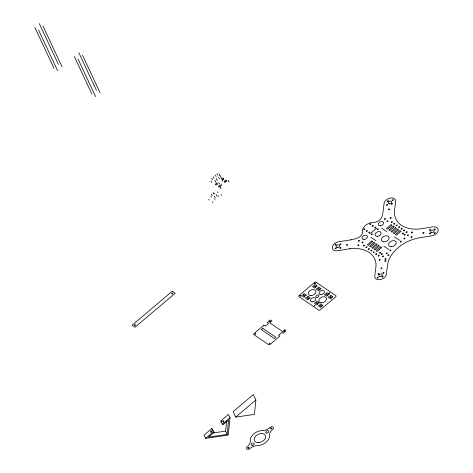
<?xml version="1.0" encoding="UTF-8"?>
<svg xmlns="http://www.w3.org/2000/svg" width="473" height="473" viewBox="0 0 473 473"><rect width="100%" height="100%" fill="white"/><g stroke="black" fill="none" stroke-linecap="round" stroke-linejoin="round"><path stroke-width="0.71" d="M227.146 434.415L228.63 420.012L223.085 424.707L222.345 424.204L220.814 420.929L228.477 414.454L230.008 417.724L228.211 435.142L205.595 438.37L204.064 435.095L211.727 428.621L212.46 429.123L213.997 432.393L208.445 437.087L227.146 434.415L225.615 431.145L226.656 421.065M255.881 400.016L254.397 414.413L235.696 417.085L233.142 411.634L253.327 394.559L255.881 400.016L235.696 417.085M370.542 233.39L376.543 228.317M205.595 438.37L213.258 431.89L213.997 432.393M222.345 424.204L230.008 417.724M350.978 239.846L351.882 239.663A32.105 21.693 -25.1 0 0 358.197 237.836L358.232 237.818A8.112 5.481 -25.1 0 0 362.43 229.919A9.608 6.492 -25.1 0 1 371.128 222.564A8.088 5.463 -25.1 0 0 381.013 218.538A32.105 21.693 -25.1 0 0 382.87 212.874L384.165 202.781A6.173 4.174 -25.1 0 1 390.627 197.974A6.173 4.174 -25.1 0 1 395.724 201.244L394.464 211.035A32.099 21.687 -25.1 0 0 419.728 228.962L432.966 226.88A6.173 4.174 -25.1 0 1 438.169 230.191A6.173 4.174 -25.1 0 1 432.564 235.725L419.48 237.795A31.035 20.972 -25.1 0 0 387.576 264.774L386.293 274.854A6.173 4.174 -25.1 0 1 379.653 279.679A6.173 4.174 -25.1 0 1 374.758 276.114L376.035 265.897A32.105 21.693 -25.1 0 0 350.735 248.656L349.843 248.757M351.327 239.776L337.893 241.91A6.173 4.174 -25.1 0 0 332.288 247.438A6.173 4.174 -25.1 0 0 337.491 250.755L350.333 248.703M213.388 432.89L225.615 431.145M381.77 228.217L386.689 231.569M394.559 236.932L399.478 240.284M370.974 237.345L375.893 240.698M383.763 246.061L388.682 249.413M220.814 420.929L221.553 421.431M216.262 178.469L217.261 180.58M228.335 180.343L229.086 181.951M226.466 180.089L226.721 180.633M226.614 180.727L226.869 181.271M225.609 180.047L225.869 180.591M225.905 181.325L226.165 181.869M224.906 180.639L225.16 181.189M225.053 181.283L225.308 181.827M223.392 177.996L223.646 178.54M223.54 178.634L223.794 179.178M224.255 181.224L225.006 182.832M222.535 177.949L222.795 178.492M222.943 178.954L223.197 179.498M222.836 179.226L223.09 179.775M221.831 178.546L222.085 179.09M221.979 179.184L222.233 179.728M220.211 175.702L221.009 177.41M221.098 177.7L221.352 178.244M222.038 179.716L222.795 181.325M219.153 174.082L219.904 175.69M217.066 173.65L217.805 175.223M218.561 177.097L219.36 178.806M220.956 184.015L221.707 185.623M215.416 175.045L216.155 176.618M220.17 185.416L220.424 185.96M218.745 182.507L219.496 184.115M220.317 186.055L220.572 186.599M220.235 187.19L220.992 188.798M219.312 185.369L219.573 185.919M219.608 186.646L219.868 187.196M218.609 185.966L218.863 186.51M218.757 186.604L219.011 187.148M217.095 183.317L217.349 183.861M217.243 183.956L217.497 184.505M215.995 182.01L216.256 182.554M213.317 176.819L214.056 178.398M214.813 180.266L215.617 181.975M216.238 183.276L216.498 183.82M216.539 184.553L216.794 185.097M221.139 194.368L221.589 195.325M215.534 183.873L215.789 184.417M215.682 184.511L215.936 185.055M211.668 178.215L212.407 179.787M217.45 191.855L217.899 192.807M218.207 195.704L218.591 196.526M211.059 180.928L211.809 182.537M216.291 194.604L217.095 196.319M214.517 193.191L214.902 194.013M214.494 196.129L215.292 197.838M214.612 198.749L214.996 199.565M210.923 196.236L211.307 197.052M212.448 201.723L212.891 202.675M208.759 199.21L209.202 200.162M82.515 55.223L100.099 92.755M78.825 52.71L96.409 90.242M78.021 59.03L95.599 96.563M74.332 56.518L91.91 94.044M43.019 26.163L62.075 66.847M39.33 23.65L58.386 64.328M38.52 29.97L57.576 70.648M34.831 27.452L53.887 68.136M211.727 428.621L213.258 431.89M213.14 192.546L213.867 194.119M211.342 194.066L212.07 195.639M223.368 422.182A0.615 0.42 -55.7 0 1 224.001 421.242M211.242 432.151A0.615 0.42 -55.7 0 1 211.662 431.53M283.918 331.271C284.912 332.348 285.03 329.87 283.93 331.224M328.93 293.213C329.918 294.283 330.036 291.806 328.936 293.165M254.965 333.956C255.881 335.103 256.147 332.513 254.965 333.956M269.657 321.528C270.532 322.675 270.887 320.138 269.669 321.48M269.232 343.676C270.089 344.823 270.479 342.286 269.243 343.629M299.971 295.891C300.887 297.038 301.159 294.448 299.971 295.891M314.663 283.463C315.544 284.61 315.899 282.085 314.675 283.416M314.238 305.611C315.166 306.758 315.408 304.174 314.238 305.611M269.982 427.486L269.515 427.917A7.42 5.014 -25.1 0 1 262.976 430.448A10.205 6.894 -25.1 0 0 250.318 441.149A8.461 5.717 -25.1 0 1 247.196 446.76L247.089 446.849A2.247 1.52 -25.1 0 0 246.894 449.072A2.247 1.52 -25.1 0 0 249.791 448.688L249.898 448.599A8.461 5.717 -25.1 0 1 256.904 445.643A10.205 6.894 -25.1 0 0 269.563 434.935A8.52 5.753 -25.1 0 1 272.578 429.413A2.247 1.52 -25.1 0 0 273.063 427.072A2.247 1.52 -25.1 0 0 270.089 427.403L269.982 427.486M172.284 291.214L132.056 325.235L135.006 327.245L175.235 293.225L172.284 291.214M263.91 325.229L254.09 333.536A1.123 0.757 -25.1 0 0 253.942 334.695L268.51 344.622A1.224 0.828 -25.1 0 0 270.148 344.368L279.892 336.126L278.544 335.203L281.843 332.413L283.191 333.335L285.444 331.437A1.224 0.828 -25.1 0 0 285.603 330.172L284.835 329.646L282.588 331.549L269.675 322.752L271.922 320.848L271.029 320.239A1.123 0.757 -25.1 0 0 269.527 320.475L267.204 322.444L268.558 323.361L265.258 326.151L263.91 325.229M314.539 282.411L299.096 295.471A1.123 0.757 -25.1 0 0 298.948 296.63L318.749 310.122A1.123 0.757 -25.1 0 0 320.245 309.886L335.688 296.825A1.123 0.757 -25.1 0 0 335.836 295.672L316.035 282.18A1.123 0.757 -25.1 0 0 314.539 282.411M262.834 328.392L261.333 329.657L274.37 338.544L275.871 337.273L262.834 328.392M371.855 240.923L367.355 244.724L368.337 245.392L372.836 241.591L371.855 240.923M391.047 224.693L386.547 228.494L387.529 229.169L392.028 225.361L391.047 224.693M374.066 242.43L369.567 246.232L370.554 246.906L375.054 243.098L374.066 242.43M393.258 226.2L388.759 230.002L389.746 230.676L394.24 226.869L393.258 226.2M376.283 243.938L371.784 247.74L372.765 248.414L377.265 244.606L376.283 243.938M395.469 227.708L390.976 231.51L391.957 232.184L396.457 228.376L395.469 227.708M378.495 245.446L373.995 249.247L374.983 249.921L379.476 246.114L378.495 245.446M397.687 229.216L393.187 233.023L394.169 233.692L398.668 229.89L397.687 229.216M380.706 246.953L376.212 250.761L377.194 251.429L381.693 247.627L380.706 246.953M399.898 230.723L395.398 234.531L396.386 235.199L400.879 231.398L399.898 230.723M316.934 285.834L315.207 284.663A0.615 0.414 -25.1 0 0 314.391 284.793A0.615 0.414 -25.1 0 0 314.309 285.42L316.029 286.597A0.615 0.414 -25.1 0 0 316.851 286.467A0.615 0.414 -25.1 0 0 316.934 285.834M320.741 288.435L319.021 287.259A0.615 0.414 -25.1 0 0 318.205 287.389A0.615 0.414 -25.1 0 0 318.122 288.022L319.843 289.192A0.615 0.414 -25.1 0 0 320.664 289.068A0.615 0.414 -25.1 0 0 320.741 288.435M328.877 293.975L327.15 292.799A0.615 0.414 -25.1 0 0 326.335 292.929A0.615 0.414 -25.1 0 0 326.252 293.562L327.972 294.738A0.615 0.414 -25.1 0 0 328.794 294.608A0.615 0.414 -25.1 0 0 328.877 293.975M332.685 296.571L330.964 295.4A0.615 0.414 -25.1 0 0 330.148 295.53A0.615 0.414 -25.1 0 0 330.065 296.157L331.786 297.334A0.615 0.414 -25.1 0 0 332.608 297.204A0.615 0.414 -25.1 0 0 332.685 296.571M315.373 287.152L313.652 285.982A0.615 0.414 -25.1 0 0 312.83 286.112A0.615 0.414 -25.1 0 0 312.748 286.739L314.474 287.915A0.615 0.414 -25.1 0 0 315.29 287.785A0.615 0.414 -25.1 0 0 315.373 287.152M319.186 289.754L317.46 288.577A0.615 0.414 -25.1 0 0 316.644 288.707A0.615 0.414 -25.1 0 0 316.561 289.34L318.282 290.511A0.615 0.414 -25.1 0 0 319.104 290.387A0.615 0.414 -25.1 0 0 319.186 289.754M327.316 295.294L325.595 294.117A0.615 0.414 -25.1 0 0 324.774 294.247A0.615 0.414 -25.1 0 0 324.697 294.88L326.417 296.057A0.615 0.414 -25.1 0 0 327.233 295.927A0.615 0.414 -25.1 0 0 327.316 295.294M331.13 297.889L329.403 296.719A0.615 0.414 -25.1 0 0 328.587 296.849A0.615 0.414 -25.1 0 0 328.504 297.482L330.231 298.652A0.615 0.414 -25.1 0 0 331.047 298.522A0.615 0.414 -25.1 0 0 331.13 297.889M318.903 302.631L317.182 301.461A0.615 0.414 -25.1 0 0 316.36 301.591A0.615 0.414 -25.1 0 0 316.283 302.223L318.004 303.394A0.615 0.414 -25.1 0 0 318.82 303.264A0.615 0.414 -25.1 0 0 318.903 302.631M322.716 305.233L320.996 304.056A0.615 0.414 -25.1 0 0 320.174 304.186A0.615 0.414 -25.1 0 0 320.091 304.819L321.817 305.996A0.615 0.414 -25.1 0 0 322.633 305.865A0.615 0.414 -25.1 0 0 322.716 305.233M306.096 294.998L304.375 293.828A0.615 0.414 -25.1 0 0 303.554 293.958A0.615 0.414 -25.1 0 0 303.471 294.584L305.197 295.761A0.615 0.414 -25.1 0 0 306.013 295.631A0.615 0.414 -25.1 0 0 306.096 294.998M309.904 297.6L308.183 296.423A0.615 0.414 -25.1 0 0 307.367 296.553A0.615 0.414 -25.1 0 0 307.284 297.186L309.005 298.357A0.615 0.414 -25.1 0 0 309.827 298.232A0.615 0.414 -25.1 0 0 309.904 297.6M317.342 303.956L315.621 302.779A0.615 0.414 -25.1 0 0 314.805 302.909A0.615 0.414 -25.1 0 0 314.722 303.542L316.443 304.713A0.615 0.414 -25.1 0 0 317.265 304.582A0.615 0.414 -25.1 0 0 317.342 303.956M321.155 306.551L319.435 305.375A0.615 0.414 -25.1 0 0 318.613 305.505A0.615 0.414 -25.1 0 0 318.536 306.137L320.256 307.314A0.615 0.414 -25.1 0 0 321.072 307.184A0.615 0.414 -25.1 0 0 321.155 306.551M304.535 296.317L302.815 295.146A0.615 0.414 -25.1 0 0 301.993 295.276A0.615 0.414 -25.1 0 0 301.916 295.909L303.636 297.079A0.615 0.414 -25.1 0 0 304.452 296.949A0.615 0.414 -25.1 0 0 304.535 296.317M308.349 298.918L306.628 297.742A0.615 0.414 -25.1 0 0 305.806 297.872A0.615 0.414 -25.1 0 0 305.724 298.504L307.45 299.675A0.615 0.414 -25.1 0 0 308.266 299.551A0.615 0.414 -25.1 0 0 308.349 298.918M172.083 293.94A0.615 0.414 -25.1 0 0 172.828 293.26A0.615 0.414 -25.1 0 0 171.87 293.254A0.615 0.414 -25.1 0 0 172.083 293.94M134.817 325.424A0.615 0.414 -25.1 0 0 135.609 324.774A0.615 0.414 -25.1 0 0 134.669 324.715A0.615 0.414 -25.1 0 0 134.817 325.424M248.355 448.138A0.615 0.414 -25.1 0 0 249.117 447.47A0.615 0.414 -25.1 0 0 248.165 447.434A0.615 0.414 -25.1 0 0 248.355 448.138M271.141 428.863A0.615 0.414 -25.1 0 0 271.904 428.195A0.615 0.414 -25.1 0 0 270.958 428.166A0.615 0.414 -25.1 0 0 271.141 428.863M258.353 442.604A6.125 4.139 -25.1 0 0 265.578 435.674A6.125 4.139 -25.1 0 0 255.887 435.858A6.125 4.139 -25.1 0 0 258.353 442.604M266.813 433.085A1.632 1.106 -25.1 0 0 268.741 431.24A1.632 1.106 -25.1 0 0 266.157 431.287A1.632 1.106 -25.1 0 0 266.813 433.085M252.215 445.43A1.632 1.106 -25.1 0 0 254.143 443.585A1.632 1.106 -25.1 0 0 251.559 443.633A1.632 1.106 -25.1 0 0 252.215 445.43M211.059 432.015A0.615 0.42 -55.7 0 0 211.378 431.051A0.615 0.42 -55.7 0 0 210.538 431.5A0.615 0.42 -55.7 0 0 211.059 432.015M223.15 421.792A0.615 0.42 -55.7 0 0 223.469 420.822A0.615 0.42 -55.7 0 0 222.629 421.277A0.615 0.42 -55.7 0 0 223.15 421.792M368.662 249.348A0.615 0.414 -25.1 0 0 369.437 248.692A0.615 0.414 -25.1 0 0 368.497 248.644A0.615 0.414 -25.1 0 0 368.662 249.348M366.197 247.686A0.627 0.426 -25.1 0 0 366.995 247.007A0.627 0.426 -25.1 0 0 366.025 246.959A0.627 0.426 -25.1 0 0 366.197 247.686M376.041 254.379A0.615 0.414 -25.1 0 0 376.815 253.717A0.615 0.414 -25.1 0 0 375.875 253.67A0.615 0.414 -25.1 0 0 376.041 254.379M378.501 256.053A0.615 0.414 -25.1 0 0 379.275 255.396A0.615 0.414 -25.1 0 0 378.335 255.349A0.615 0.414 -25.1 0 0 378.501 256.053M363.743 245.995A0.615 0.414 -25.1 0 0 364.517 245.339A0.615 0.414 -25.1 0 0 363.577 245.292A0.615 0.414 -25.1 0 0 363.743 245.995M391.585 222.452A0.615 0.414 -25.1 0 0 392.365 221.79A0.615 0.414 -25.1 0 0 391.419 221.742A0.615 0.414 -25.1 0 0 391.585 222.452M394.044 224.125A0.615 0.414 -25.1 0 0 394.825 223.469A0.615 0.414 -25.1 0 0 393.879 223.422A0.615 0.414 -25.1 0 0 394.044 224.125M396.504 225.804A0.615 0.414 -25.1 0 0 397.285 225.142A0.615 0.414 -25.1 0 0 396.339 225.095A0.615 0.414 -25.1 0 0 396.504 225.804M398.964 227.478A0.615 0.414 -25.1 0 0 399.744 226.821A0.615 0.414 -25.1 0 0 398.798 226.774A0.615 0.414 -25.1 0 0 398.964 227.478M401.394 229.151A0.615 0.414 -25.1 0 0 402.21 228.518A0.615 0.414 -25.1 0 0 401.287 228.424A0.615 0.414 -25.1 0 0 401.394 229.151M403.883 230.83A0.615 0.414 -25.1 0 0 404.663 230.174A0.615 0.414 -25.1 0 0 403.717 230.126A0.615 0.414 -25.1 0 0 403.883 230.83M406.342 232.509A0.615 0.414 -25.1 0 0 407.123 231.847A0.615 0.414 -25.1 0 0 406.177 231.8A0.615 0.414 -25.1 0 0 406.342 232.509M402.689 233.91A0.615 0.414 -25.1 0 0 403.463 233.248A0.615 0.414 -25.1 0 0 402.523 233.201A0.615 0.414 -25.1 0 0 402.689 233.91M404.409 235.081A0.615 0.414 -25.1 0 0 405.19 234.425A0.615 0.414 -25.1 0 0 404.244 234.371A0.615 0.414 -25.1 0 0 404.409 235.081M379.896 253.179A0.615 0.414 -25.1 0 0 380.676 252.523A0.615 0.414 -25.1 0 0 379.736 252.476A0.615 0.414 -25.1 0 0 379.896 253.179M381.622 254.356A0.615 0.414 -25.1 0 0 382.397 253.694A0.615 0.414 -25.1 0 0 381.457 253.646A0.615 0.414 -25.1 0 0 381.622 254.356M375.107 227.933A0.615 0.414 -25.1 0 0 375.887 227.276A0.615 0.414 -25.1 0 0 374.941 227.229A0.615 0.414 -25.1 0 0 375.107 227.933M387.706 201.545A0.615 0.414 -25.1 0 0 388.487 200.889A0.615 0.414 -25.1 0 0 387.547 200.842A0.615 0.414 -25.1 0 0 387.706 201.545M386.825 205.294A0.615 0.414 -25.1 0 0 387.606 204.638A0.615 0.414 -25.1 0 0 386.666 204.59A0.615 0.414 -25.1 0 0 386.825 205.294M387.263 221.754A0.615 0.414 -25.1 0 0 388.043 221.098A0.615 0.414 -25.1 0 0 387.097 221.051A0.615 0.414 -25.1 0 0 387.263 221.754M429.797 233.857A0.615 0.414 -25.1 0 0 430.578 233.201A0.615 0.414 -25.1 0 0 429.632 233.154A0.615 0.414 -25.1 0 0 429.797 233.857M391.644 204.23A0.615 0.414 -25.1 0 0 392.424 203.567A0.615 0.414 -25.1 0 0 391.478 203.52A0.615 0.414 -25.1 0 0 391.644 204.23M382.332 276.995A0.615 0.414 -25.1 0 0 383.112 276.333A0.615 0.414 -25.1 0 0 382.172 276.285A0.615 0.414 -25.1 0 0 382.332 276.995M383.213 273.24A0.615 0.414 -25.1 0 0 383.993 272.584A0.615 0.414 -25.1 0 0 383.053 272.537A0.615 0.414 -25.1 0 0 383.213 273.24M340.253 244.689A0.615 0.414 -25.1 0 0 341.033 244.027A0.615 0.414 -25.1 0 0 340.087 243.979A0.615 0.414 -25.1 0 0 340.253 244.689M362.306 242.862A0.615 0.414 -25.1 0 0 363.081 242.206A0.615 0.414 -25.1 0 0 362.141 242.158A0.615 0.414 -25.1 0 0 362.306 242.862M337.444 247.627A1.839 1.242 -25.1 0 0 339.78 245.647A1.839 1.242 -25.1 0 0 336.953 245.505A1.839 1.242 -25.1 0 0 337.444 247.627M335.517 245.12A0.615 0.414 -25.1 0 0 336.297 244.464A0.615 0.414 -25.1 0 0 335.351 244.417A0.615 0.414 -25.1 0 0 335.517 245.12M335.452 248.745A0.615 0.414 -25.1 0 0 336.232 248.083A0.615 0.414 -25.1 0 0 335.292 248.035A0.615 0.414 -25.1 0 0 335.452 248.745M340.188 248.307A0.615 0.414 -25.1 0 0 340.968 247.651A0.615 0.414 -25.1 0 0 340.028 247.598A0.615 0.414 -25.1 0 0 340.188 248.307M369.111 233.006A0.615 0.414 -25.1 0 0 369.886 232.349A0.615 0.414 -25.1 0 0 368.946 232.302A0.615 0.414 -25.1 0 0 369.111 233.006M383.946 241.863A4.115 2.779 -25.1 0 0 389.096 237.381A4.115 2.779 -25.1 0 0 382.722 237.156A4.115 2.779 -25.1 0 0 383.946 241.863M429.856 230.239A0.615 0.414 -25.1 0 0 430.637 229.576A0.615 0.414 -25.1 0 0 429.697 229.529A0.615 0.414 -25.1 0 0 429.856 230.239M377.614 229.612A0.615 0.414 -25.1 0 0 378.335 228.92A0.615 0.414 -25.1 0 0 377.365 228.938A0.615 0.414 -25.1 0 0 377.614 229.612M391.301 246.717A4.086 2.761 -25.1 0 0 396.12 242.093A4.086 2.761 -25.1 0 0 389.657 242.217A4.086 2.761 -25.1 0 0 391.301 246.717M377.271 236.323A3.181 2.146 -25.1 0 0 381.019 232.722A3.181 2.146 -25.1 0 0 375.988 232.817A3.181 2.146 -25.1 0 0 377.271 236.323M400.655 241.91A0.615 0.414 -25.1 0 0 401.435 241.254A0.615 0.414 -25.1 0 0 400.495 241.206A0.615 0.414 -25.1 0 0 400.655 241.91M390.16 250.785A0.615 0.414 -25.1 0 0 390.94 250.128A0.615 0.414 -25.1 0 0 390 250.081A0.615 0.414 -25.1 0 0 390.16 250.785M404.202 238.912A0.615 0.414 -25.1 0 0 404.977 238.256A0.615 0.414 -25.1 0 0 404.037 238.209A0.615 0.414 -25.1 0 0 404.202 238.912M371.618 234.685A0.615 0.414 -25.1 0 0 372.34 233.987A0.615 0.414 -25.1 0 0 371.37 234.011A0.615 0.414 -25.1 0 0 371.618 234.685M364.192 229.653A0.615 0.414 -25.1 0 0 364.967 228.997A0.615 0.414 -25.1 0 0 364.027 228.95A0.615 0.414 -25.1 0 0 364.192 229.653M377.519 278.059A0.615 0.414 -25.1 0 0 378.294 277.403A0.615 0.414 -25.1 0 0 377.353 277.355A0.615 0.414 -25.1 0 0 377.519 278.059M358.776 241.224A0.615 0.414 -25.1 0 0 359.504 240.532A0.615 0.414 -25.1 0 0 358.534 240.55A0.615 0.414 -25.1 0 0 358.776 241.224M385.306 259.305A0.615 0.414 -25.1 0 0 386.069 258.636A0.615 0.414 -25.1 0 0 385.123 258.607A0.615 0.414 -25.1 0 0 385.306 259.305M358.227 245.688A0.615 0.414 -25.1 0 0 358.924 244.984A0.615 0.414 -25.1 0 0 357.943 245.032A0.615 0.414 -25.1 0 0 358.227 245.688M380.339 225.781A2.856 1.933 -25.1 0 0 383.562 222.476A2.856 1.933 -25.1 0 0 378.985 222.724A2.856 1.933 -25.1 0 0 380.339 225.781M372.647 226.26A0.615 0.414 -25.1 0 0 373.428 225.597A0.615 0.414 -25.1 0 0 372.482 225.55A0.615 0.414 -25.1 0 0 372.647 226.26M379.517 260.215A0.615 0.414 -25.1 0 0 380.28 259.553A0.615 0.414 -25.1 0 0 379.328 259.517A0.615 0.414 -25.1 0 0 379.517 260.215M384.797 219.236A0.615 0.414 -25.1 0 0 385.519 218.544A0.615 0.414 -25.1 0 0 384.549 218.561A0.615 0.414 -25.1 0 0 384.797 219.236M390.586 218.325A0.615 0.414 -25.1 0 0 391.307 217.627A0.615 0.414 -25.1 0 0 390.337 217.645A0.615 0.414 -25.1 0 0 390.586 218.325M378.4 274.31A0.615 0.414 -25.1 0 0 379.175 273.654A0.615 0.414 -25.1 0 0 378.234 273.607A0.615 0.414 -25.1 0 0 378.4 274.31M411.38 237.316A0.615 0.414 -25.1 0 0 412.084 236.612A0.615 0.414 -25.1 0 0 411.102 236.654A0.615 0.414 -25.1 0 0 411.38 237.316M434.533 233.42A0.615 0.414 -25.1 0 0 435.314 232.763A0.615 0.414 -25.1 0 0 434.368 232.716A0.615 0.414 -25.1 0 0 434.533 233.42M373.593 252.7A0.615 0.414 -25.1 0 0 374.356 252.032A0.615 0.414 -25.1 0 0 373.404 252.003A0.615 0.414 -25.1 0 0 373.593 252.7M371.157 251.027A0.615 0.414 -25.1 0 0 371.89 250.341A0.615 0.414 -25.1 0 0 370.927 250.347A0.615 0.414 -25.1 0 0 371.157 251.027M411.9 232.852A0.615 0.414 -25.1 0 0 412.669 232.184A0.615 0.414 -25.1 0 0 411.717 232.148A0.615 0.414 -25.1 0 0 411.9 232.852M363.991 239.421A2.856 1.927 -25.1 0 0 367.361 236.193A2.856 1.927 -25.1 0 0 362.844 236.275A2.856 1.927 -25.1 0 0 363.991 239.421M386.618 253.782A0.615 0.414 -25.1 0 0 387.393 253.126A0.615 0.414 -25.1 0 0 386.453 253.079A0.615 0.414 -25.1 0 0 386.618 253.782M379.961 276.569A1.839 1.242 -25.1 0 0 382.302 274.588A1.839 1.242 -25.1 0 0 379.47 274.446A1.839 1.242 -25.1 0 0 379.961 276.569M370.188 224.58A0.615 0.414 -25.1 0 0 370.968 223.924A0.615 0.414 -25.1 0 0 370.022 223.877A0.615 0.414 -25.1 0 0 370.188 224.58M366.652 231.332A0.615 0.414 -25.1 0 0 367.426 230.67A0.615 0.414 -25.1 0 0 366.486 230.623A0.615 0.414 -25.1 0 0 366.652 231.332M392.525 200.481A0.615 0.414 -25.1 0 0 393.305 199.819A0.615 0.414 -25.1 0 0 392.359 199.772A0.615 0.414 -25.1 0 0 392.525 200.481M389.267 203.798A1.839 1.242 -25.1 0 0 391.603 201.823A1.839 1.242 -25.1 0 0 388.776 201.675A1.839 1.242 -25.1 0 0 389.267 203.798M434.592 229.801A0.615 0.414 -25.1 0 0 435.373 229.139A0.615 0.414 -25.1 0 0 434.433 229.092A0.615 0.414 -25.1 0 0 434.592 229.801M407.744 235.678A0.615 0.414 -25.1 0 0 408.524 235.022A0.615 0.414 -25.1 0 0 407.584 234.975A0.615 0.414 -25.1 0 0 407.744 235.678M431.784 232.74A1.839 1.242 -25.1 0 0 434.125 230.765A1.839 1.242 -25.1 0 0 431.293 230.617A1.839 1.242 -25.1 0 0 431.784 232.74M382.787 256.786A0.615 0.414 -25.1 0 0 383.568 256.13A0.615 0.414 -25.1 0 0 382.622 256.082A0.615 0.414 -25.1 0 0 382.787 256.786M423.181 233.26A0.615 0.414 -25.1 0 0 423.962 232.598A0.615 0.414 -25.1 0 0 423.016 232.55A0.615 0.414 -25.1 0 0 423.181 233.26M381.256 268.694A0.615 0.414 -25.1 0 0 382.036 268.037A0.615 0.414 -25.1 0 0 381.09 267.99A0.615 0.414 -25.1 0 0 381.256 268.694M346.869 245.28A0.615 0.414 -25.1 0 0 347.649 244.618A0.615 0.414 -25.1 0 0 346.703 244.571A0.615 0.414 -25.1 0 0 346.869 245.28M388.788 209.823A0.615 0.414 -25.1 0 0 389.569 209.161A0.615 0.414 -25.1 0 0 388.623 209.113A0.615 0.414 -25.1 0 0 388.788 209.823M388.238 255.668A0.615 0.414 -25.1 0 0 389.019 255.006A0.615 0.414 -25.1 0 0 388.079 254.959A0.615 0.414 -25.1 0 0 388.238 255.668M385.123 261.362A0.615 0.414 -25.1 0 0 385.903 260.706A0.615 0.414 -25.1 0 0 384.957 260.658A0.615 0.414 -25.1 0 0 385.123 261.362M311.045 295.584A4.086 2.761 -25.1 0 0 315.863 290.966A4.086 2.761 -25.1 0 0 309.401 291.09A4.086 2.761 -25.1 0 0 311.045 295.584M321.622 302.791A4.086 2.761 -25.1 0 0 326.441 298.173A4.086 2.761 -25.1 0 0 319.979 298.297A4.086 2.761 -25.1 0 0 321.622 302.791M312.198 301.904A2.856 1.933 -25.1 0 0 315.775 298.788A2.856 1.933 -25.1 0 0 311.34 298.64A2.856 1.933 -25.1 0 0 312.198 301.904M316.969 297.363A1.632 1.106 -25.1 0 0 318.897 295.519A1.632 1.106 -25.1 0 0 316.313 295.566A1.632 1.106 -25.1 0 0 316.969 297.363M320.936 294.649A2.856 1.933 -25.1 0 0 324.312 291.415A2.856 1.933 -25.1 0 0 319.789 291.504A2.856 1.933 -25.1 0 0 320.936 294.649"/></g></svg>
